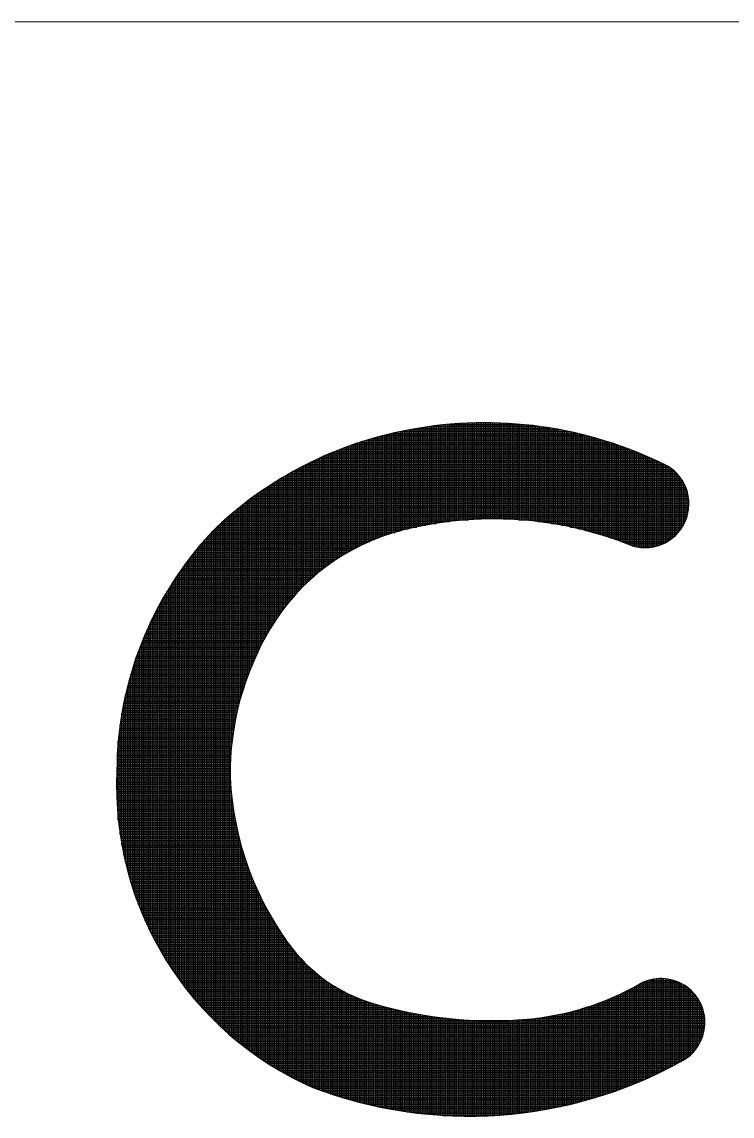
# Model space of a CAD drawing. Header units: inches. Extents: x 2106 to 2947, y -14 to 580.
# Drawn here: x 2801.66 to 2808.51, y 85.65 to 96.21 of the extents above; entities that cross this region are included whole.
import ezdxf

# ---------------------------------------------------------------- set-up
doc = ezdxf.new("R2010")
doc.units = ezdxf.units.IN
doc.header["$MEASUREMENT"] = 0
doc.layers.add('BG 0 -1', color=7, linetype='Continuous')
doc.layers.add('BG ÇÑ±¹Áö¿ª³\xad¹æ±â¼úÁÖ½ÄÈ¸»ç CI', color=7, linetype='Continuous')

msp = doc.modelspace()

# ---------------------------------------------------------------- linework, layer by layer
at = {"layer": 'BG 0 -1', "color": 7, "linetype": 'Continuous', "lineweight": 9}
msp.add_line((2772.901, 96.213), (2922.169, 96.213), dxfattribs=at)
at = {"layer": 'BG ÇÑ±¹Áö¿ª³\xad¹æ±â¼úÁÖ½ÄÈ¸»ç CI', "color": 242, "linetype": 'Continuous', "lineweight": 25, "true_color": 0xd51c29}
for p, q in [((2805.502, 92.293), (2806.748, 92.293)), ((2805.506, 91.346), (2805.506, 92.294)), ((2805.523, 91.35), (2805.523, 92.297)), ((2805.541, 91.353), (2805.541, 92.299)), ((2805.558, 91.356), (2805.558, 92.302)), ((2805.575, 91.359), (2805.575, 92.305)), ((2805.593, 91.362), (2805.593, 92.307)), ((2805.61, 91.365), (2805.61, 92.309)), ((2805.621, 92.311), (2806.628, 92.311)), ((2805.628, 91.368), (2805.628, 92.312)), ((2805.645, 91.371), (2805.645, 92.314)), ((2805.662, 91.374), (2805.662, 92.316)), ((2805.68, 91.376), (2805.68, 92.318)), ((2805.697, 91.379), (2805.697, 92.32)), ((2805.714, 91.382), (2805.714, 92.322)), ((2805.732, 91.384), (2805.732, 92.323)), ((2805.749, 91.386), (2805.749, 92.325)), ((2805.767, 91.388), (2805.767, 92.327)), ((2805.781, 92.328), (2806.468, 92.328)), ((2805.784, 91.391), (2805.784, 92.328)), ((2805.801, 91.393), (2805.801, 92.33)), ((2805.819, 91.395), (2805.819, 92.331)), ((2805.836, 91.396), (2805.836, 92.333)), ((2805.853, 91.398), (2805.853, 92.334)), ((2805.871, 91.4), (2805.871, 92.335)), ((2805.888, 91.401), (2805.888, 92.336)), ((2805.905, 91.403), (2805.905, 92.337)), ((2805.923, 91.404), (2805.923, 92.338)), ((2805.94, 91.406), (2805.94, 92.339)), ((2805.958, 91.407), (2805.958, 92.34)), ((2805.975, 91.408), (2805.975, 92.34)), ((2805.992, 91.409), (2805.992, 92.341)), ((2806.01, 91.41), (2806.01, 92.341)), ((2806.027, 91.411), (2806.027, 92.342)), ((2806.044, 91.412), (2806.044, 92.342)), ((2806.062, 91.413), (2806.062, 92.343)), ((2806.079, 91.414), (2806.079, 92.343)), ((2806.096, 91.414), (2806.096, 92.343)), ((2806.114, 91.415), (2806.114, 92.343)), ((2806.131, 91.415), (2806.131, 92.343)), ((2806.149, 91.415), (2806.149, 92.343)), ((2806.166, 91.416), (2806.166, 92.343)), ((2806.183, 91.416), (2806.183, 92.343)), ((2806.201, 91.416), (2806.201, 92.342)), ((2806.218, 91.416), (2806.218, 92.342)), ((2806.235, 91.416), (2806.235, 92.342)), ((2806.253, 91.416), (2806.253, 92.341)), ((2806.27, 91.416), (2806.27, 92.34)), ((2806.287, 91.415), (2806.287, 92.34)), ((2806.305, 91.415), (2806.305, 92.339)), ((2806.322, 91.414), (2806.322, 92.338)), ((2806.34, 91.414), (2806.34, 92.337)), ((2806.357, 91.413), (2806.357, 92.336)), ((2806.374, 91.412), (2806.374, 92.335)), ((2806.392, 91.411), (2806.392, 92.334)), ((2806.409, 91.41), (2806.409, 92.333)), ((2806.426, 91.409), (2806.426, 92.332)), ((2806.444, 91.408), (2806.444, 92.33)), ((2806.461, 91.407), (2806.461, 92.329)), ((2806.478, 91.406), (2806.478, 92.327)), ((2806.496, 91.405), (2806.496, 92.326)), ((2806.513, 91.403), (2806.513, 92.324)), ((2806.531, 91.402), (2806.531, 92.322)), ((2806.548, 91.4), (2806.548, 92.32)), ((2806.565, 91.398), (2806.565, 92.318)), ((2806.583, 91.397), (2806.583, 92.316)), ((2806.6, 91.395), (2806.6, 92.314)), ((2806.617, 91.393), (2806.617, 92.312)), ((2806.635, 91.391), (2806.635, 92.31)), ((2806.652, 91.389), (2806.652, 92.308)), ((2806.669, 91.386), (2806.669, 92.305)), ((2806.687, 91.384), (2806.687, 92.303)), ((2806.704, 91.382), (2806.704, 92.3)), ((2806.722, 91.379), (2806.722, 92.297)), ((2806.739, 91.377), (2806.739, 92.295)), ((2805.035, 92.189), (2807.213, 92.189)), ((2805.037, 91.209), (2805.037, 92.19)), ((2805.055, 91.216), (2805.055, 92.195)), ((2805.072, 91.223), (2805.072, 92.2)), ((2805.089, 91.23), (2805.089, 92.204)), ((2805.097, 92.207), (2807.151, 92.207)), ((2805.107, 91.237), (2805.107, 92.209)), ((2805.124, 91.243), (2805.124, 92.214)), ((2805.141, 91.249), (2805.141, 92.218)), ((2805.159, 91.255), (2805.159, 92.223)), ((2805.163, 92.224), (2807.084, 92.224)), ((2805.176, 91.261), (2805.176, 92.227)), ((2805.193, 91.267), (2805.193, 92.231)), ((2805.211, 91.273), (2805.211, 92.236)), ((2805.228, 91.278), (2805.228, 92.24)), ((2805.235, 92.241), (2807.013, 92.241)), ((2805.246, 91.283), (2805.246, 92.244)), ((2805.263, 91.288), (2805.263, 92.248)), ((2805.28, 91.293), (2805.28, 92.251)), ((2805.298, 91.298), (2805.298, 92.255)), ((2805.315, 92.259), (2806.934, 92.259)), ((2805.315, 91.302), (2805.315, 92.259)), ((2805.332, 91.307), (2805.332, 92.262)), ((2805.35, 91.311), (2805.35, 92.266)), ((2805.367, 91.315), (2805.367, 92.269)), ((2805.384, 91.32), (2805.384, 92.273)), ((2805.402, 92.276), (2806.847, 92.276)), ((2805.402, 91.324), (2805.402, 92.276)), ((2805.419, 91.328), (2805.419, 92.279)), ((2805.437, 91.331), (2805.437, 92.282)), ((2805.454, 91.335), (2805.454, 92.285)), ((2805.471, 91.339), (2805.471, 92.288)), ((2805.489, 91.343), (2805.489, 92.291)), ((2806.756, 91.374), (2806.756, 92.292)), ((2806.774, 91.371), (2806.774, 92.289)), ((2806.791, 91.369), (2806.791, 92.286)), ((2806.808, 91.366), (2806.808, 92.283)), ((2806.826, 91.363), (2806.826, 92.28)), ((2806.843, 91.36), (2806.843, 92.277)), ((2806.86, 91.357), (2806.86, 92.274)), ((2806.878, 91.353), (2806.878, 92.27)), ((2806.895, 91.35), (2806.895, 92.267)), ((2806.913, 91.347), (2806.913, 92.263)), ((2806.93, 91.343), (2806.93, 92.26)), ((2806.947, 91.339), (2806.947, 92.256)), ((2806.965, 91.336), (2806.965, 92.252)), ((2806.982, 91.332), (2806.982, 92.248)), ((2806.999, 91.328), (2806.999, 92.244)), ((2807.017, 91.324), (2807.017, 92.24)), ((2807.034, 91.32), (2807.034, 92.236)), ((2807.051, 91.316), (2807.051, 92.232)), ((2807.069, 91.312), (2807.069, 92.228)), ((2807.086, 91.307), (2807.086, 92.223)), ((2807.104, 91.303), (2807.104, 92.219)), ((2807.121, 91.298), (2807.121, 92.215)), ((2807.138, 91.294), (2807.138, 92.21)), ((2807.156, 91.289), (2807.156, 92.205)), ((2807.173, 91.284), (2807.173, 92.2)), ((2807.19, 91.279), (2807.19, 92.196)), ((2807.208, 91.274), (2807.208, 92.191)), ((2804.725, 91.047), (2804.725, 92.084)), ((2804.728, 92.085), (2807.524, 92.085)), ((2804.742, 91.058), (2804.742, 92.091)), ((2804.759, 91.068), (2804.759, 92.097)), ((2804.773, 92.102), (2807.478, 92.102)), ((2804.777, 91.079), (2804.777, 92.104)), ((2804.794, 91.089), (2804.794, 92.11)), ((2804.811, 91.099), (2804.811, 92.116)), ((2804.821, 92.12), (2807.43, 92.12)), ((2804.829, 91.108), (2804.829, 92.123)), ((2804.846, 91.118), (2804.846, 92.129)), ((2804.864, 91.127), (2804.864, 92.135)), ((2804.87, 92.137), (2807.379, 92.137)), ((2804.881, 91.136), (2804.881, 92.141)), ((2804.898, 91.145), (2804.898, 92.147)), ((2804.916, 91.154), (2804.916, 92.152)), ((2804.922, 92.154), (2807.327, 92.154)), ((2804.933, 91.162), (2804.933, 92.158)), ((2804.95, 91.171), (2804.95, 92.163)), ((2804.968, 91.179), (2804.968, 92.169)), ((2804.977, 92.172), (2807.271, 92.172)), ((2804.985, 91.187), (2804.985, 92.174)), ((2805.002, 91.194), (2805.002, 92.18)), ((2805.02, 91.202), (2805.02, 92.185)), ((2807.225, 91.269), (2807.225, 92.186)), ((2807.242, 91.264), (2807.242, 92.181)), ((2807.26, 91.259), (2807.26, 92.175)), ((2807.277, 91.254), (2807.277, 92.17)), ((2807.295, 91.248), (2807.295, 92.165)), ((2807.312, 91.243), (2807.312, 92.159)), ((2807.329, 91.237), (2807.329, 92.154)), ((2807.347, 91.231), (2807.347, 92.148)), ((2807.364, 91.225), (2807.364, 92.142)), ((2807.381, 91.219), (2807.381, 92.136)), ((2807.399, 91.213), (2807.399, 92.13)), ((2807.416, 91.207), (2807.416, 92.124)), ((2807.433, 91.201), (2807.433, 92.118)), ((2807.451, 91.195), (2807.451, 92.112)), ((2807.468, 91.188), (2807.468, 92.106)), ((2807.486, 91.182), (2807.486, 92.1)), ((2807.503, 91.175), (2807.503, 92.093)), ((2807.52, 91.168), (2807.52, 92.086)), ((2804.482, 90.866), (2804.482, 91.979)), ((2804.486, 91.981), (2807.771, 91.981)), ((2804.499, 90.881), (2804.499, 91.987)), ((2804.516, 90.896), (2804.516, 91.995)), ((2804.523, 91.998), (2807.733, 91.998)), ((2804.534, 90.91), (2804.534, 92.003)), ((2804.551, 90.924), (2804.551, 92.011)), ((2804.561, 92.016), (2807.694, 92.016)), ((2804.568, 90.937), (2804.568, 92.019)), ((2804.586, 90.95), (2804.586, 92.026)), ((2804.601, 92.033), (2807.654, 92.033)), ((2804.603, 90.963), (2804.603, 92.034)), ((2804.62, 90.976), (2804.62, 92.041)), ((2804.638, 90.989), (2804.638, 92.049)), ((2804.642, 92.05), (2807.612, 92.05)), ((2804.655, 91.001), (2804.655, 92.056)), ((2804.673, 91.013), (2804.673, 92.063)), ((2804.684, 92.068), (2807.569, 92.068)), ((2804.69, 91.024), (2804.69, 92.07)), ((2804.707, 91.036), (2804.707, 92.077)), ((2807.538, 91.161), (2807.538, 92.08)), ((2807.555, 91.155), (2807.555, 92.073)), ((2807.572, 91.151), (2807.572, 92.066)), ((2807.59, 91.147), (2807.59, 92.059)), ((2807.607, 91.144), (2807.607, 92.052)), ((2807.625, 91.141), (2807.625, 92.045)), ((2807.642, 91.14), (2807.642, 92.038)), ((2807.659, 91.139), (2807.659, 92.031)), ((2807.677, 91.139), (2807.677, 92.023)), ((2807.694, 91.14), (2807.694, 92.016)), ((2807.711, 91.141), (2807.711, 92.008)), ((2807.729, 91.143), (2807.729, 92)), ((2807.746, 91.146), (2807.746, 91.992)), ((2807.763, 91.149), (2807.763, 91.984)), ((2807.781, 91.154), (2807.781, 91.976)), ((2804.273, 90.66), (2804.273, 91.872)), ((2804.282, 91.877), (2807.955, 91.877)), ((2804.291, 90.679), (2804.291, 91.881)), ((2804.308, 90.698), (2804.308, 91.891)), ((2804.314, 91.894), (2807.934, 91.894)), ((2804.325, 90.717), (2804.325, 91.9)), ((2804.343, 90.735), (2804.343, 91.909)), ((2804.347, 91.911), (2807.911, 91.911)), ((2804.36, 90.753), (2804.36, 91.918)), ((2804.377, 90.77), (2804.377, 91.927)), ((2804.38, 91.929), (2807.883, 91.929)), ((2804.395, 90.787), (2804.395, 91.936)), ((2804.412, 90.804), (2804.412, 91.945)), ((2804.414, 91.946), (2807.85, 91.946)), ((2804.429, 90.82), (2804.429, 91.954)), ((2804.447, 90.836), (2804.447, 91.962)), ((2804.45, 91.963), (2807.808, 91.963)), ((2804.464, 90.851), (2804.464, 91.97)), ((2807.798, 91.159), (2807.798, 91.968)), ((2807.816, 91.164), (2807.816, 91.96)), ((2807.833, 91.171), (2807.833, 91.954)), ((2807.85, 91.179), (2807.85, 91.946)), ((2807.868, 91.188), (2807.868, 91.937)), ((2807.885, 91.197), (2807.885, 91.928)), ((2807.902, 91.208), (2807.902, 91.917)), ((2807.92, 91.22), (2807.92, 91.905)), ((2807.937, 91.233), (2807.937, 91.892)), ((2807.954, 91.248), (2807.954, 91.877)), ((2804.1, 90.43), (2804.1, 91.769)), ((2804.106, 91.772), (2808.038, 91.772)), ((2804.117, 90.457), (2804.117, 91.78)), ((2804.134, 91.79), (2808.028, 91.79)), ((2804.134, 90.482), (2804.134, 91.79)), ((2804.152, 90.506), (2804.152, 91.801)), ((2804.162, 91.807), (2808.016, 91.807)), ((2804.169, 90.53), (2804.169, 91.811)), ((2804.186, 90.553), (2804.186, 91.822)), ((2804.191, 91.825), (2808.003, 91.825)), ((2804.204, 90.576), (2804.204, 91.832)), ((2804.221, 91.842), (2807.989, 91.842)), ((2804.221, 90.597), (2804.221, 91.842)), ((2804.238, 90.619), (2804.238, 91.852)), ((2804.251, 91.859), (2807.973, 91.859)), ((2804.256, 90.639), (2804.256, 91.862)), ((2807.972, 91.265), (2807.972, 91.86)), ((2807.989, 91.283), (2807.989, 91.842)), ((2808.007, 91.304), (2808.007, 91.82)), ((2808.024, 91.329), (2808.024, 91.796)), ((2808.041, 91.357), (2808.041, 91.767)), ((2803.943, 90.153), (2803.943, 91.665)), ((2803.949, 91.668), (2808.081, 91.668)), ((2803.961, 90.188), (2803.961, 91.677)), ((2803.974, 91.686), (2808.076, 91.686)), ((2803.978, 90.221), (2803.978, 91.689)), ((2803.995, 90.254), (2803.995, 91.701)), ((2803.999, 91.703), (2808.07, 91.703)), ((2804.013, 90.286), (2804.013, 91.712)), ((2804.025, 91.72), (2808.064, 91.72)), ((2804.03, 90.317), (2804.03, 91.724)), ((2804.047, 90.346), (2804.047, 91.735)), ((2804.051, 91.738), (2808.056, 91.738)), ((2804.065, 90.375), (2804.065, 91.747)), ((2804.078, 91.755), (2808.048, 91.755)), ((2804.082, 90.403), (2804.082, 91.758)), ((2808.059, 91.393), (2808.059, 91.732)), ((2808.076, 91.44), (2808.076, 91.685)), ((2803.804, 89.811), (2803.804, 91.562)), ((2803.807, 91.564), (2808.094, 91.564)), ((2803.822, 89.862), (2803.822, 91.575)), ((2803.83, 91.581), (2808.094, 91.581)), ((2803.839, 89.909), (2803.839, 91.588)), ((2803.853, 91.599), (2808.093, 91.599)), ((2803.856, 89.955), (2803.856, 91.602)), ((2803.874, 89.998), (2803.874, 91.614)), ((2803.876, 91.616), (2808.091, 91.616)), ((2803.891, 90.039), (2803.891, 91.627)), ((2803.9, 91.634), (2808.088, 91.634)), ((2803.909, 90.078), (2803.909, 91.64)), ((2803.924, 91.651), (2808.085, 91.651)), ((2803.926, 90.116), (2803.926, 91.652)), ((2808.093, 91.535), (2808.093, 91.589)), ((2803.665, 86.438), (2803.665, 91.448)), ((2803.679, 91.46), (2808.082, 91.46)), ((2803.683, 89.25), (2803.683, 91.463)), ((2803.699, 91.477), (2808.086, 91.477)), ((2803.7, 89.38), (2803.7, 91.478)), ((2803.717, 89.478), (2803.717, 91.492)), ((2803.72, 91.495), (2808.089, 91.495)), ((2803.735, 89.561), (2803.735, 91.507)), ((2803.742, 91.512), (2808.091, 91.512)), ((2803.752, 89.632), (2803.752, 91.521)), ((2803.763, 91.529), (2808.093, 91.529)), ((2803.77, 89.697), (2803.77, 91.535)), ((2803.785, 91.547), (2808.094, 91.547)), ((2803.787, 89.756), (2803.787, 91.548)), ((2803.561, 91.356), (2805.556, 91.356)), ((2803.561, 86.532), (2803.561, 91.356)), ((2803.579, 86.516), (2803.579, 91.372)), ((2803.58, 91.373), (2805.657, 91.373)), ((2803.596, 86.5), (2803.596, 91.387)), ((2803.599, 91.39), (2805.783, 91.39)), ((2803.613, 86.484), (2803.613, 91.403)), ((2803.619, 91.408), (2805.968, 91.408)), ((2803.631, 86.468), (2803.631, 91.418)), ((2803.638, 91.425), (2808.071, 91.425)), ((2803.648, 86.453), (2803.648, 91.433)), ((2803.658, 91.443), (2808.077, 91.443)), ((2806.453, 91.408), (2808.065, 91.408)), ((2806.638, 91.39), (2808.058, 91.39)), ((2806.764, 91.373), (2808.05, 91.373)), ((2806.865, 91.356), (2808.04, 91.356)), ((2803.456, 91.252), (2805.148, 91.252)), ((2803.457, 86.636), (2803.457, 91.252)), ((2803.472, 91.269), (2805.199, 91.269)), ((2803.474, 86.618), (2803.474, 91.271)), ((2803.488, 91.286), (2805.256, 91.286)), ((2803.492, 86.6), (2803.492, 91.29)), ((2803.506, 91.304), (2805.32, 91.304)), ((2803.509, 86.583), (2803.509, 91.306)), ((2803.524, 91.321), (2805.39, 91.321)), ((2803.526, 86.566), (2803.526, 91.323)), ((2803.543, 91.338), (2805.468, 91.338)), ((2803.544, 86.549), (2803.544, 91.339)), ((2806.953, 91.338), (2808.03, 91.338)), ((2807.03, 91.321), (2808.019, 91.321)), ((2807.101, 91.304), (2808.006, 91.304)), ((2807.166, 91.286), (2807.992, 91.286)), ((2807.227, 91.269), (2807.976, 91.269)), ((2807.284, 91.252), (2807.958, 91.252)), ((2803.353, 86.75), (2803.353, 91.132)), ((2803.366, 91.147), (2804.902, 91.147)), ((2803.37, 86.73), (2803.37, 91.153)), ((2803.38, 91.165), (2804.938, 91.165)), ((2803.388, 86.711), (2803.388, 91.173)), ((2803.395, 91.182), (2804.975, 91.182)), ((2803.405, 86.692), (2803.405, 91.193)), ((2803.41, 91.199), (2805.014, 91.199)), ((2803.422, 86.673), (2803.422, 91.213)), ((2803.425, 91.217), (2805.056, 91.217)), ((2803.44, 86.654), (2803.44, 91.233)), ((2803.441, 91.234), (2805.1, 91.234)), ((2807.338, 91.234), (2807.938, 91.234)), ((2807.389, 91.217), (2807.915, 91.217)), ((2807.438, 91.199), (2807.889, 91.199)), ((2807.484, 91.182), (2807.857, 91.182)), ((2807.529, 91.165), (2807.816, 91.165)), ((2807.587, 91.147), (2807.755, 91.147)), ((2803.269, 91.026), (2804.692, 91.026)), ((2803.282, 91.043), (2804.719, 91.043)), ((2803.283, 86.833), (2803.283, 91.045)), ((2803.296, 91.061), (2804.747, 91.061)), ((2803.301, 86.811), (2803.301, 91.067)), ((2803.309, 91.078), (2804.776, 91.078)), ((2803.318, 86.791), (2803.318, 91.089)), ((2803.323, 91.095), (2804.805, 91.095)), ((2803.335, 86.77), (2803.335, 91.111)), ((2803.337, 91.113), (2804.836, 91.113)), ((2803.351, 91.13), (2804.869, 91.13)), ((2803.193, 90.922), (2804.548, 90.922)), ((2803.197, 86.945), (2803.197, 90.927)), ((2803.205, 90.939), (2804.571, 90.939)), ((2803.214, 86.921), (2803.214, 90.952)), ((2803.217, 90.956), (2804.593, 90.956)), ((2803.23, 90.974), (2804.617, 90.974)), ((2803.231, 86.899), (2803.231, 90.975)), ((2803.243, 90.991), (2804.641, 90.991)), ((2803.249, 86.876), (2803.249, 90.999)), ((2803.256, 91.008), (2804.666, 91.008)), ((2803.266, 86.854), (2803.266, 91.022)), ((2803.122, 90.817), (2804.427, 90.817)), ((2803.127, 87.042), (2803.127, 90.825)), ((2803.134, 90.835), (2804.446, 90.835)), ((2803.144, 87.017), (2803.144, 90.851)), ((2803.145, 90.852), (2804.465, 90.852)), ((2803.157, 90.869), (2804.485, 90.869)), ((2803.162, 86.992), (2803.162, 90.877)), ((2803.169, 90.887), (2804.506, 90.887)), ((2803.179, 86.968), (2803.179, 90.902)), ((2803.181, 90.904), (2804.527, 90.904)), ((2803.057, 90.713), (2804.322, 90.713)), ((2803.058, 87.148), (2803.058, 90.714)), ((2803.068, 90.731), (2804.338, 90.731)), ((2803.075, 87.121), (2803.075, 90.742)), ((2803.078, 90.748), (2804.355, 90.748)), ((2803.089, 90.765), (2804.372, 90.765)), ((2803.092, 87.094), (2803.092, 90.77)), ((2803.1, 90.783), (2804.39, 90.783)), ((2803.11, 87.068), (2803.11, 90.798)), ((2803.111, 90.8), (2804.408, 90.8)), ((2802.997, 90.609), (2804.23, 90.609)), ((2803.006, 87.234), (2803.006, 90.624)), ((2803.007, 90.626), (2804.245, 90.626)), ((2803.017, 90.644), (2804.26, 90.644)), ((2803.023, 87.205), (2803.023, 90.654)), ((2803.027, 90.661), (2804.275, 90.661)), ((2803.037, 90.678), (2804.29, 90.678)), ((2803.04, 87.176), (2803.04, 90.684)), ((2803.047, 90.696), (2804.306, 90.696)), ((2802.942, 90.505), (2804.151, 90.505)), ((2802.951, 90.522), (2804.163, 90.522)), ((2802.953, 87.327), (2802.953, 90.527)), ((2802.96, 90.54), (2804.176, 90.54)), ((2802.969, 90.557), (2804.189, 90.557)), ((2802.971, 87.295), (2802.971, 90.56)), ((2802.979, 90.574), (2804.203, 90.574)), ((2802.988, 90.592), (2804.216, 90.592)), ((2802.988, 87.264), (2802.988, 90.592)), ((2802.892, 90.401), (2804.08, 90.401)), ((2802.9, 90.418), (2804.091, 90.418)), ((2802.901, 87.428), (2802.901, 90.421)), ((2802.908, 90.435), (2804.103, 90.435)), ((2802.917, 90.453), (2804.114, 90.453)), ((2802.919, 87.393), (2802.919, 90.457)), ((2802.925, 90.47), (2804.126, 90.47)), ((2802.934, 90.487), (2804.138, 90.487)), ((2802.936, 87.36), (2802.936, 90.492)), ((2802.845, 90.296), (2804.019, 90.296)), ((2802.849, 87.538), (2802.849, 90.305)), ((2802.853, 90.314), (2804.028, 90.314)), ((2802.86, 90.331), (2804.039, 90.331)), ((2802.867, 87.5), (2802.867, 90.345)), ((2802.868, 90.349), (2804.049, 90.349)), ((2802.876, 90.366), (2804.059, 90.366)), ((2802.884, 87.463), (2802.884, 90.384)), ((2802.884, 90.383), (2804.07, 90.383)), ((2802.803, 90.192), (2803.963, 90.192)), ((2802.81, 90.21), (2803.972, 90.21)), ((2802.815, 87.619), (2802.815, 90.221)), ((2802.817, 90.227), (2803.981, 90.227)), ((2802.824, 90.244), (2803.99, 90.244)), ((2802.831, 90.262), (2803.999, 90.262)), ((2802.832, 87.578), (2802.832, 90.264)), ((2802.838, 90.279), (2804.009, 90.279)), ((2802.762, 87.753), (2802.762, 90.081)), ((2802.765, 90.088), (2803.913, 90.088)), ((2802.771, 90.105), (2803.921, 90.105)), ((2802.777, 90.123), (2803.929, 90.123)), ((2802.78, 87.706), (2802.78, 90.13)), ((2802.784, 90.14), (2803.937, 90.14)), ((2802.79, 90.158), (2803.946, 90.158)), ((2802.797, 87.662), (2802.797, 90.176)), ((2802.797, 90.175), (2803.954, 90.175)), ((2802.728, 87.854), (2802.728, 89.975)), ((2802.73, 89.984), (2803.868, 89.984)), ((2802.736, 90.001), (2803.875, 90.001)), ((2802.742, 90.019), (2803.882, 90.019)), ((2802.745, 87.802), (2802.745, 90.029)), ((2802.747, 90.036), (2803.89, 90.036)), ((2802.753, 90.053), (2803.897, 90.053)), ((2802.759, 90.071), (2803.905, 90.071)), ((2802.7, 89.88), (2803.828, 89.88)), ((2802.705, 89.897), (2803.834, 89.897)), ((2802.71, 87.909), (2802.71, 89.917)), ((2802.71, 89.914), (2803.841, 89.914)), ((2802.715, 89.932), (2803.847, 89.932)), ((2802.72, 89.949), (2803.854, 89.949)), ((2802.725, 89.967), (2803.861, 89.967)), ((2802.668, 89.758), (2803.788, 89.758)), ((2802.672, 89.776), (2803.793, 89.776)), ((2802.676, 88.032), (2802.676, 89.789)), ((2802.677, 89.793), (2803.799, 89.793)), ((2802.681, 89.81), (2803.804, 89.81)), ((2802.686, 89.828), (2803.81, 89.828)), ((2802.69, 89.845), (2803.816, 89.845)), ((2802.693, 87.968), (2802.693, 89.855)), ((2802.695, 89.862), (2803.822, 89.862)), ((2802.645, 89.654), (2803.758, 89.654)), ((2802.649, 89.671), (2803.763, 89.671)), ((2802.652, 89.689), (2803.767, 89.689)), ((2802.656, 89.706), (2803.772, 89.706)), ((2802.658, 88.101), (2802.658, 89.715)), ((2802.66, 89.723), (2803.777, 89.723)), ((2802.664, 89.741), (2803.782, 89.741)), ((2802.625, 89.55), (2803.732, 89.55)), ((2802.628, 89.567), (2803.736, 89.567)), ((2802.631, 89.585), (2803.74, 89.585)), ((2802.635, 89.602), (2803.745, 89.602)), ((2802.638, 89.619), (2803.749, 89.619)), ((2802.641, 89.637), (2803.753, 89.637)), ((2802.641, 88.178), (2802.641, 89.634)), ((2802.609, 89.446), (2803.711, 89.446)), ((2802.611, 89.463), (2803.715, 89.463)), ((2802.614, 89.48), (2803.718, 89.48)), ((2802.617, 89.498), (2803.721, 89.498)), ((2802.619, 89.515), (2803.725, 89.515)), ((2802.622, 89.532), (2803.729, 89.532)), ((2802.624, 88.267), (2802.624, 89.54)), ((2802.596, 89.341), (2803.694, 89.341)), ((2802.598, 89.359), (2803.697, 89.359)), ((2802.6, 89.376), (2803.699, 89.376)), ((2802.602, 89.394), (2803.702, 89.394)), ((2802.604, 89.411), (2803.705, 89.411)), ((2802.606, 89.428), (2803.708, 89.428)), ((2802.606, 88.372), (2802.606, 89.427)), ((2802.586, 89.237), (2803.681, 89.237)), ((2802.587, 89.255), (2803.683, 89.255)), ((2802.589, 88.51), (2802.589, 89.273)), ((2802.589, 89.272), (2803.685, 89.272)), ((2802.59, 89.289), (2803.687, 89.289)), ((2802.592, 89.307), (2803.69, 89.307)), ((2802.594, 89.324), (2803.692, 89.324)), ((2802.579, 89.133), (2803.672, 89.133)), ((2802.58, 89.15), (2803.674, 89.15)), ((2802.581, 89.168), (2803.675, 89.168)), ((2802.582, 89.185), (2803.676, 89.185)), ((2802.583, 89.203), (2803.678, 89.203)), ((2802.584, 89.22), (2803.68, 89.22)), ((2802.576, 89.064), (2803.669, 89.064)), ((2802.576, 89.046), (2803.668, 89.046)), ((2802.576, 89.029), (2803.666, 89.029)), ((2802.577, 89.081), (2803.67, 89.081)), ((2802.578, 89.116), (2803.671, 89.116)), ((2802.578, 89.098), (2803.67, 89.098)), ((2803.666, 89.029), (2803.668, 89.029)), ((2802.573, 88.925), (2803.669, 88.925)), ((2802.574, 88.959), (2803.666, 88.959)), ((2802.574, 88.942), (2803.666, 88.942)), ((2802.575, 89.011), (2803.666, 89.011)), ((2802.575, 88.994), (2803.666, 88.994)), ((2802.575, 88.977), (2803.666, 88.977)), ((2803.666, 89.011), (2803.667, 89.011)), ((2803.667, 88.942), (2803.668, 88.942)), ((2802.572, 88.89), (2803.671, 88.89)), ((2802.572, 88.873), (2803.672, 88.873)), ((2802.572, 88.855), (2803.673, 88.855)), ((2802.572, 88.838), (2803.674, 88.838)), ((2802.572, 88.82), (2803.675, 88.82)), ((2802.573, 88.907), (2803.67, 88.907)), ((2802.572, 88.803), (2803.677, 88.803)), ((2802.572, 88.786), (2803.678, 88.786)), ((2802.573, 88.768), (2803.68, 88.768)), ((2802.573, 88.751), (2803.682, 88.751)), ((2802.574, 88.734), (2803.684, 88.734)), ((2802.574, 88.716), (2803.686, 88.716)), ((2803.683, 86.423), (2803.683, 88.742)), ((2802.575, 88.699), (2803.688, 88.699)), ((2802.576, 88.682), (2803.69, 88.682)), ((2802.577, 88.664), (2803.692, 88.664)), ((2802.578, 88.647), (2803.695, 88.647)), ((2802.579, 88.629), (2803.697, 88.629)), ((2802.58, 88.612), (2803.7, 88.612)), ((2803.7, 86.408), (2803.7, 88.609)), ((2802.581, 88.595), (2803.702, 88.595)), ((2802.583, 88.577), (2803.705, 88.577)), ((2802.584, 88.56), (2803.708, 88.56)), ((2802.586, 88.543), (2803.711, 88.543)), ((2802.587, 88.525), (2803.714, 88.525)), ((2802.589, 88.508), (2803.717, 88.508)), ((2802.591, 88.491), (2803.721, 88.491)), ((2803.717, 86.393), (2803.717, 88.508)), ((2802.593, 88.473), (2803.724, 88.473)), ((2802.595, 88.456), (2803.728, 88.456)), ((2802.597, 88.438), (2803.731, 88.438)), ((2802.599, 88.421), (2803.735, 88.421)), ((2802.602, 88.404), (2803.739, 88.404)), ((2802.604, 88.386), (2803.743, 88.386)), ((2803.735, 86.379), (2803.735, 88.423)), ((2802.607, 88.369), (2803.747, 88.369)), ((2802.609, 88.352), (2803.751, 88.352)), ((2802.612, 88.334), (2803.756, 88.334)), ((2802.615, 88.317), (2803.76, 88.317)), ((2802.618, 88.3), (2803.765, 88.3)), ((2802.621, 88.282), (2803.769, 88.282)), ((2803.752, 86.365), (2803.752, 88.348)), ((2803.77, 86.351), (2803.77, 88.281)), ((2802.624, 88.265), (2803.774, 88.265)), ((2802.627, 88.247), (2803.779, 88.247)), ((2802.63, 88.23), (2803.784, 88.23)), ((2802.634, 88.213), (2803.789, 88.213)), ((2802.637, 88.195), (2803.794, 88.195)), ((2802.641, 88.178), (2803.8, 88.178)), ((2803.787, 86.337), (2803.787, 88.22)), ((2802.645, 88.161), (2803.805, 88.161)), ((2802.649, 88.143), (2803.811, 88.143)), ((2802.652, 88.126), (2803.816, 88.126)), ((2802.657, 88.109), (2803.822, 88.109)), ((2802.661, 88.091), (2803.828, 88.091)), ((2802.665, 88.074), (2803.834, 88.074)), ((2803.804, 86.324), (2803.804, 88.163)), ((2803.822, 86.31), (2803.822, 88.11)), ((2802.669, 88.056), (2803.84, 88.056)), ((2802.674, 88.039), (2803.847, 88.039)), ((2802.678, 88.022), (2803.853, 88.022)), ((2802.683, 88.004), (2803.86, 88.004)), ((2802.688, 87.987), (2803.866, 87.987)), ((2802.693, 87.97), (2803.873, 87.97)), ((2803.839, 86.297), (2803.839, 88.06)), ((2803.856, 86.284), (2803.856, 88.013)), ((2803.874, 86.271), (2803.874, 87.968)), ((2802.698, 87.952), (2803.88, 87.952)), ((2802.703, 87.935), (2803.887, 87.935)), ((2802.708, 87.918), (2803.894, 87.918)), ((2802.713, 87.9), (2803.901, 87.9)), ((2802.719, 87.883), (2803.909, 87.883)), ((2802.724, 87.865), (2803.916, 87.865)), ((2803.891, 86.259), (2803.891, 87.925)), ((2803.909, 86.246), (2803.909, 87.884)), ((2802.73, 87.848), (2803.924, 87.848)), ((2802.735, 87.831), (2803.932, 87.831)), ((2802.741, 87.813), (2803.94, 87.813)), ((2802.747, 87.796), (2803.948, 87.796)), ((2802.753, 87.779), (2803.956, 87.779)), ((2802.759, 87.761), (2803.964, 87.761)), ((2803.926, 86.234), (2803.926, 87.844)), ((2803.943, 86.222), (2803.943, 87.806)), ((2803.961, 86.21), (2803.961, 87.769)), ((2802.766, 87.744), (2803.973, 87.744)), ((2802.772, 87.727), (2803.982, 87.727)), ((2802.779, 87.709), (2803.99, 87.709)), ((2802.785, 87.692), (2803.999, 87.692)), ((2802.792, 87.674), (2804.008, 87.674)), ((2802.799, 87.657), (2804.018, 87.657)), ((2803.978, 86.198), (2803.978, 87.734)), ((2803.995, 86.187), (2803.995, 87.7)), ((2804.013, 86.175), (2804.013, 87.666)), ((2802.806, 87.64), (2804.027, 87.64)), ((2802.813, 87.622), (2804.036, 87.622)), ((2802.82, 87.605), (2804.046, 87.605)), ((2802.828, 87.588), (2804.056, 87.588)), ((2802.835, 87.57), (2804.066, 87.57)), ((2802.843, 87.553), (2804.076, 87.553)), ((2804.03, 86.164), (2804.03, 87.634)), ((2804.047, 86.153), (2804.047, 87.603)), ((2804.065, 86.142), (2804.065, 87.572)), ((2804.082, 86.131), (2804.082, 87.543)), ((2802.851, 87.536), (2804.086, 87.536)), ((2802.858, 87.518), (2804.097, 87.518)), ((2802.866, 87.501), (2804.107, 87.501)), ((2802.874, 87.483), (2804.118, 87.483)), ((2802.883, 87.466), (2804.129, 87.466)), ((2802.891, 87.449), (2804.14, 87.449)), ((2804.1, 86.12), (2804.1, 87.514)), ((2804.117, 86.11), (2804.117, 87.486)), ((2804.134, 86.1), (2804.134, 87.458)), ((2802.9, 87.431), (2804.151, 87.431)), ((2802.908, 87.414), (2804.163, 87.414)), ((2802.917, 87.397), (2804.175, 87.397)), ((2802.926, 87.379), (2804.186, 87.379)), ((2802.935, 87.362), (2804.198, 87.362)), ((2802.944, 87.345), (2804.211, 87.345)), ((2804.152, 86.089), (2804.152, 87.431)), ((2804.169, 86.079), (2804.169, 87.405)), ((2804.186, 86.069), (2804.186, 87.379)), ((2804.204, 86.06), (2804.204, 87.354)), ((2804.221, 86.05), (2804.221, 87.33)), ((2802.953, 87.327), (2804.223, 87.327)), ((2802.963, 87.31), (2804.235, 87.31)), ((2802.972, 87.292), (2804.248, 87.292)), ((2802.982, 87.275), (2804.262, 87.275)), ((2802.992, 87.258), (2804.275, 87.258)), ((2803.002, 87.24), (2804.29, 87.24)), ((2804.238, 86.041), (2804.238, 87.306)), ((2804.256, 86.031), (2804.256, 87.283)), ((2804.273, 86.022), (2804.273, 87.261)), ((2804.291, 86.013), (2804.291, 87.239)), ((2803.012, 87.223), (2804.304, 87.223)), ((2803.022, 87.206), (2804.319, 87.206)), ((2803.033, 87.188), (2804.335, 87.188)), ((2803.044, 87.171), (2804.351, 87.171)), ((2803.054, 87.153), (2804.367, 87.153)), ((2803.065, 87.136), (2804.384, 87.136)), ((2803.076, 87.119), (2804.401, 87.119)), ((2804.308, 86.004), (2804.308, 87.219)), ((2804.325, 85.995), (2804.325, 87.199)), ((2804.343, 85.987), (2804.343, 87.179)), ((2804.36, 85.978), (2804.36, 87.161)), ((2804.377, 85.97), (2804.377, 87.143)), ((2804.395, 85.962), (2804.395, 87.125)), ((2803.087, 87.101), (2804.419, 87.101)), ((2803.099, 87.084), (2804.438, 87.084)), ((2803.11, 87.067), (2804.457, 87.067)), ((2803.122, 87.049), (2804.477, 87.049)), ((2803.134, 87.032), (2804.498, 87.032)), ((2803.146, 87.015), (2804.519, 87.015)), ((2804.412, 85.953), (2804.412, 87.108)), ((2804.429, 85.945), (2804.429, 87.092)), ((2804.447, 85.938), (2804.447, 87.076)), ((2804.464, 85.93), (2804.464, 87.061)), ((2804.482, 85.923), (2804.482, 87.046)), ((2804.499, 85.917), (2804.499, 87.031)), ((2804.516, 85.91), (2804.516, 87.017)), ((2803.158, 86.997), (2804.542, 86.997)), ((2803.171, 86.98), (2804.565, 86.98)), ((2803.183, 86.962), (2804.589, 86.962)), ((2803.196, 86.945), (2804.614, 86.945)), ((2803.209, 86.928), (2804.64, 86.928)), ((2803.222, 86.91), (2804.667, 86.91)), ((2804.534, 85.904), (2804.534, 87.003)), ((2804.551, 85.898), (2804.551, 86.99)), ((2804.568, 85.892), (2804.568, 86.977)), ((2804.586, 85.886), (2804.586, 86.965)), ((2804.603, 85.88), (2804.603, 86.952)), ((2804.62, 85.874), (2804.62, 86.941)), ((2804.638, 85.868), (2804.638, 86.929)), ((2804.655, 85.862), (2804.655, 86.918)), ((2804.673, 85.857), (2804.673, 86.907)), ((2807.59, 85.974), (2807.59, 86.911)), ((2807.59, 86.91), (2808.058, 86.91)), ((2807.607, 85.982), (2807.607, 86.92)), ((2807.62, 86.928), (2808.029, 86.928)), ((2807.625, 85.989), (2807.625, 86.93)), ((2807.642, 85.996), (2807.642, 86.939)), ((2807.655, 86.945), (2807.994, 86.945)), ((2807.659, 86.004), (2807.659, 86.947)), ((2807.677, 86.011), (2807.677, 86.954)), ((2807.694, 86.019), (2807.694, 86.96)), ((2807.703, 86.962), (2807.947, 86.962)), ((2807.711, 86.027), (2807.711, 86.965)), ((2807.729, 86.035), (2807.729, 86.969)), ((2807.746, 86.043), (2807.746, 86.973)), ((2807.763, 86.051), (2807.763, 86.976)), ((2807.781, 86.059), (2807.781, 86.978)), ((2807.798, 86.067), (2807.798, 86.98)), ((2807.802, 86.98), (2807.848, 86.98)), ((2807.816, 86.076), (2807.816, 86.98)), ((2807.833, 86.084), (2807.833, 86.98)), ((2807.85, 86.093), (2807.85, 86.98)), ((2807.868, 86.101), (2807.868, 86.978)), ((2807.885, 86.11), (2807.885, 86.976)), ((2807.902, 86.119), (2807.902, 86.973)), ((2807.92, 86.128), (2807.92, 86.97)), ((2807.937, 86.137), (2807.937, 86.965)), ((2807.954, 86.146), (2807.954, 86.96)), ((2807.972, 86.155), (2807.972, 86.954)), ((2807.989, 86.164), (2807.989, 86.947)), ((2808.007, 86.174), (2808.007, 86.94)), ((2808.024, 86.183), (2808.024, 86.931)), ((2808.041, 86.193), (2808.041, 86.921)), ((2808.059, 86.204), (2808.059, 86.91)), ((2803.236, 86.893), (2804.696, 86.893)), ((2803.249, 86.876), (2804.726, 86.876)), ((2803.263, 86.858), (2804.758, 86.858)), ((2803.277, 86.841), (2804.791, 86.841)), ((2803.291, 86.824), (2804.827, 86.824)), ((2803.305, 86.806), (2804.865, 86.806)), ((2804.69, 85.851), (2804.69, 86.897)), ((2804.707, 85.846), (2804.707, 86.886)), ((2804.725, 85.84), (2804.725, 86.876)), ((2804.742, 85.835), (2804.742, 86.867)), ((2804.759, 85.83), (2804.759, 86.857)), ((2804.777, 85.824), (2804.777, 86.848)), ((2804.794, 85.819), (2804.794, 86.84)), ((2804.811, 85.814), (2804.811, 86.831)), ((2804.829, 85.81), (2804.829, 86.823)), ((2804.846, 85.805), (2804.846, 86.815)), ((2804.864, 85.8), (2804.864, 86.807)), ((2807.381, 86.806), (2808.167, 86.806)), ((2807.381, 85.895), (2807.381, 86.806)), ((2807.399, 85.901), (2807.399, 86.814)), ((2807.416, 85.907), (2807.416, 86.822)), ((2807.419, 86.824), (2808.154, 86.824)), ((2807.433, 85.913), (2807.433, 86.83)), ((2807.451, 85.92), (2807.451, 86.839)), ((2807.456, 86.841), (2808.139, 86.841)), ((2807.468, 85.926), (2807.468, 86.847)), ((2807.486, 85.933), (2807.486, 86.856)), ((2807.491, 86.858), (2808.122, 86.858)), ((2807.503, 85.94), (2807.503, 86.864)), ((2807.52, 85.946), (2807.52, 86.873)), ((2807.525, 86.876), (2808.104, 86.876)), ((2807.538, 85.953), (2807.538, 86.882)), ((2807.555, 85.96), (2807.555, 86.892)), ((2807.558, 86.893), (2808.083, 86.893)), ((2807.572, 85.967), (2807.572, 86.901)), ((2808.076, 86.216), (2808.076, 86.898)), ((2808.093, 86.23), (2808.093, 86.884)), ((2808.111, 86.245), (2808.111, 86.869)), ((2808.128, 86.261), (2808.128, 86.853)), ((2808.145, 86.28), (2808.145, 86.834)), ((2808.163, 86.302), (2808.163, 86.812)), ((2803.32, 86.789), (2804.907, 86.789)), ((2803.334, 86.771), (2804.952, 86.771)), ((2803.349, 86.754), (2805.002, 86.754)), ((2803.364, 86.737), (2805.058, 86.737)), ((2803.38, 86.719), (2805.119, 86.719)), ((2803.395, 86.702), (2805.185, 86.702)), ((2804.881, 85.795), (2804.881, 86.8)), ((2804.898, 85.791), (2804.898, 86.792)), ((2804.916, 85.786), (2804.916, 86.785)), ((2804.933, 85.782), (2804.933, 86.779)), ((2804.95, 85.777), (2804.95, 86.772)), ((2804.968, 85.773), (2804.968, 86.766)), ((2804.985, 85.769), (2804.985, 86.76)), ((2805.002, 85.765), (2805.002, 86.754)), ((2805.02, 85.761), (2805.02, 86.748)), ((2805.037, 85.757), (2805.037, 86.743)), ((2805.055, 85.753), (2805.055, 86.738)), ((2805.072, 85.749), (2805.072, 86.733)), ((2805.089, 85.746), (2805.089, 86.728)), ((2805.107, 85.742), (2805.107, 86.723)), ((2805.124, 85.738), (2805.124, 86.718)), ((2805.141, 85.735), (2805.141, 86.713)), ((2805.159, 85.731), (2805.159, 86.709)), ((2805.176, 85.728), (2805.176, 86.704)), ((2805.193, 85.725), (2805.193, 86.7)), ((2807.086, 85.802), (2807.086, 86.696)), ((2807.104, 85.807), (2807.104, 86.701)), ((2807.106, 86.702), (2808.223, 86.702)), ((2807.121, 85.812), (2807.121, 86.707)), ((2807.138, 85.817), (2807.138, 86.712)), ((2807.156, 85.822), (2807.156, 86.718)), ((2807.159, 86.719), (2808.216, 86.719)), ((2807.173, 85.827), (2807.173, 86.724)), ((2807.19, 85.832), (2807.19, 86.73)), ((2807.208, 85.837), (2807.208, 86.736)), ((2807.209, 86.737), (2808.208, 86.737)), ((2807.225, 85.843), (2807.225, 86.743)), ((2807.242, 85.848), (2807.242, 86.749)), ((2807.255, 86.754), (2808.2, 86.754)), ((2807.26, 85.854), (2807.26, 86.756)), ((2807.277, 85.859), (2807.277, 86.763)), ((2807.295, 85.865), (2807.295, 86.77)), ((2807.299, 86.771), (2808.19, 86.771)), ((2807.312, 85.871), (2807.312, 86.777)), ((2807.329, 85.877), (2807.329, 86.784)), ((2807.341, 86.789), (2808.179, 86.789)), ((2807.347, 85.883), (2807.347, 86.791)), ((2807.364, 85.889), (2807.364, 86.799)), ((2808.18, 86.327), (2808.18, 86.787)), ((2808.198, 86.356), (2808.198, 86.758)), ((2808.215, 86.392), (2808.215, 86.722)), ((2803.411, 86.685), (2805.255, 86.685)), ((2803.427, 86.667), (2805.331, 86.667)), ((2803.444, 86.65), (2805.414, 86.65)), ((2803.46, 86.633), (2805.509, 86.633)), ((2803.477, 86.615), (2805.619, 86.615)), ((2803.494, 86.598), (2805.757, 86.598)), ((2805.211, 85.722), (2805.211, 86.695)), ((2805.228, 85.718), (2805.228, 86.691)), ((2805.246, 85.715), (2805.246, 86.687)), ((2805.263, 85.712), (2805.263, 86.683)), ((2805.28, 85.709), (2805.28, 86.679)), ((2805.298, 85.707), (2805.298, 86.675)), ((2805.315, 85.704), (2805.315, 86.671)), ((2805.332, 85.701), (2805.332, 86.667)), ((2805.35, 85.699), (2805.35, 86.663)), ((2805.367, 85.696), (2805.367, 86.659)), ((2805.384, 85.694), (2805.384, 86.656)), ((2805.402, 85.691), (2805.402, 86.652)), ((2805.419, 85.689), (2805.419, 86.649)), ((2805.437, 85.687), (2805.437, 86.646)), ((2805.454, 85.684), (2805.454, 86.642)), ((2805.471, 85.682), (2805.471, 86.639)), ((2805.489, 85.68), (2805.489, 86.636)), ((2805.506, 85.678), (2805.506, 86.633)), ((2805.523, 85.677), (2805.523, 86.63)), ((2805.541, 85.675), (2805.541, 86.627)), ((2805.558, 85.673), (2805.558, 86.624)), ((2805.575, 85.671), (2805.575, 86.622)), ((2805.593, 85.67), (2805.593, 86.619)), ((2805.61, 85.668), (2805.61, 86.616)), ((2805.628, 85.667), (2805.628, 86.614)), ((2805.645, 85.665), (2805.645, 86.612)), ((2805.662, 85.664), (2805.662, 86.609)), ((2805.68, 85.663), (2805.68, 86.607)), ((2805.697, 85.662), (2805.697, 86.605)), ((2805.714, 85.661), (2805.714, 86.603)), ((2805.732, 85.66), (2805.732, 86.601)), ((2805.749, 85.659), (2805.749, 86.599)), ((2805.767, 85.658), (2805.767, 86.597)), ((2805.784, 85.657), (2805.784, 86.595)), ((2805.801, 85.656), (2805.801, 86.593)), ((2805.819, 85.656), (2805.819, 86.592)), ((2805.836, 85.655), (2805.836, 86.59)), ((2806.548, 85.692), (2806.548, 86.59)), ((2806.565, 85.695), (2806.565, 86.591)), ((2806.583, 85.697), (2806.583, 86.593)), ((2806.6, 85.7), (2806.6, 86.595)), ((2806.617, 85.703), (2806.617, 86.597)), ((2806.624, 86.598), (2808.246, 86.598)), ((2806.635, 85.705), (2806.635, 86.599)), ((2806.652, 85.708), (2806.652, 86.601)), ((2806.669, 85.711), (2806.669, 86.604)), ((2806.687, 85.714), (2806.687, 86.606)), ((2806.704, 85.717), (2806.704, 86.609)), ((2806.722, 85.72), (2806.722, 86.611)), ((2806.739, 85.723), (2806.739, 86.614)), ((2806.746, 86.615), (2808.244, 86.615)), ((2806.756, 85.726), (2806.756, 86.617)), ((2806.774, 85.73), (2806.774, 86.62)), ((2806.791, 85.733), (2806.791, 86.623)), ((2806.808, 85.737), (2806.808, 86.626)), ((2806.826, 85.74), (2806.826, 86.63)), ((2806.839, 86.633), (2808.242, 86.633)), ((2806.843, 85.744), (2806.843, 86.633)), ((2806.86, 85.747), (2806.86, 86.637)), ((2806.878, 85.751), (2806.878, 86.641)), ((2806.895, 85.755), (2806.895, 86.645)), ((2806.913, 85.759), (2806.913, 86.649)), ((2806.918, 86.65), (2808.238, 86.65)), ((2806.93, 85.763), (2806.93, 86.653)), ((2806.947, 85.767), (2806.947, 86.657)), ((2806.965, 85.771), (2806.965, 86.661)), ((2806.982, 85.775), (2806.982, 86.666)), ((2806.987, 86.667), (2808.234, 86.667)), ((2806.999, 85.78), (2806.999, 86.671)), ((2807.017, 85.784), (2807.017, 86.675)), ((2807.034, 85.788), (2807.034, 86.68)), ((2807.049, 86.685), (2808.229, 86.685)), ((2807.051, 85.793), (2807.051, 86.685)), ((2807.069, 85.798), (2807.069, 86.69)), ((2808.232, 86.441), (2808.232, 86.673)), ((2803.512, 86.58), (2805.968, 86.58)), ((2803.529, 86.563), (2808.248, 86.563)), ((2803.547, 86.546), (2808.248, 86.546)), ((2803.565, 86.528), (2808.247, 86.528)), ((2803.584, 86.511), (2808.246, 86.511)), ((2803.603, 86.494), (2808.244, 86.494)), ((2805.853, 85.654), (2805.853, 86.589)), ((2805.871, 85.654), (2805.871, 86.587)), ((2805.888, 85.654), (2805.888, 86.586)), ((2805.905, 85.653), (2805.905, 86.584)), ((2805.923, 85.653), (2805.923, 86.583)), ((2805.94, 85.653), (2805.94, 86.582)), ((2805.958, 85.653), (2805.958, 86.581)), ((2805.975, 85.653), (2805.975, 86.58)), ((2805.992, 85.653), (2805.992, 86.579)), ((2806.01, 85.653), (2806.01, 86.578)), ((2806.027, 85.653), (2806.027, 86.578)), ((2806.044, 85.654), (2806.044, 86.577)), ((2806.062, 85.654), (2806.062, 86.576)), ((2806.079, 85.654), (2806.079, 86.576)), ((2806.096, 85.655), (2806.096, 86.575)), ((2806.114, 85.655), (2806.114, 86.575)), ((2806.131, 85.656), (2806.131, 86.575)), ((2806.149, 85.657), (2806.149, 86.574)), ((2806.166, 85.657), (2806.166, 86.574)), ((2806.183, 85.658), (2806.183, 86.574)), ((2806.201, 85.659), (2806.201, 86.574)), ((2806.218, 85.66), (2806.218, 86.574)), ((2806.235, 85.661), (2806.235, 86.574)), ((2806.253, 85.662), (2806.253, 86.575)), ((2806.27, 85.663), (2806.27, 86.575)), ((2806.287, 85.665), (2806.287, 86.575)), ((2806.305, 85.666), (2806.305, 86.576)), ((2806.322, 85.667), (2806.322, 86.576)), ((2806.34, 85.669), (2806.34, 86.577)), ((2806.357, 85.671), (2806.357, 86.578)), ((2806.374, 85.672), (2806.374, 86.578)), ((2806.392, 85.674), (2806.392, 86.579)), ((2806.409, 85.676), (2806.409, 86.58)), ((2806.418, 86.58), (2808.248, 86.58)), ((2806.426, 85.677), (2806.426, 86.581)), ((2806.444, 85.679), (2806.444, 86.582)), ((2806.461, 85.681), (2806.461, 86.583)), ((2806.478, 85.683), (2806.478, 86.584)), ((2806.496, 85.686), (2806.496, 86.586)), ((2806.513, 85.688), (2806.513, 86.587)), ((2806.531, 85.69), (2806.531, 86.588)), ((2803.622, 86.476), (2808.241, 86.476)), ((2803.641, 86.459), (2808.237, 86.459)), ((2803.661, 86.442), (2808.232, 86.442)), ((2803.681, 86.424), (2808.227, 86.424)), ((2803.701, 86.407), (2808.221, 86.407)), ((2803.722, 86.389), (2808.214, 86.389)), ((2803.743, 86.372), (2808.206, 86.372)), ((2803.765, 86.355), (2808.197, 86.355)), ((2803.787, 86.337), (2808.187, 86.337)), ((2803.809, 86.32), (2808.176, 86.32)), ((2803.832, 86.303), (2808.163, 86.303)), ((2803.855, 86.285), (2808.15, 86.285)), ((2803.878, 86.268), (2808.134, 86.268)), ((2803.902, 86.251), (2808.117, 86.251)), ((2803.927, 86.233), (2808.098, 86.233)), ((2803.952, 86.216), (2808.076, 86.216)), ((2803.977, 86.198), (2808.05, 86.198)), ((2804.004, 86.181), (2808.02, 86.181)), ((2804.03, 86.164), (2807.988, 86.164)), ((2804.058, 86.146), (2807.955, 86.146)), ((2804.085, 86.129), (2807.922, 86.129)), ((2804.114, 86.112), (2807.888, 86.112)), ((2804.143, 86.094), (2807.854, 86.094)), ((2804.173, 86.077), (2807.818, 86.077)), ((2804.204, 86.06), (2807.782, 86.06)), ((2804.236, 86.042), (2807.745, 86.042)), ((2804.268, 86.025), (2807.707, 86.025)), ((2804.301, 86.007), (2807.668, 86.007)), ((2804.336, 85.99), (2807.627, 85.99)), ((2804.371, 85.973), (2807.586, 85.973)), ((2804.408, 85.955), (2807.543, 85.955)), ((2804.446, 85.938), (2807.499, 85.938)), ((2804.488, 85.921), (2807.453, 85.921)), ((2804.535, 85.903), (2807.406, 85.903)), ((2804.585, 85.886), (2807.356, 85.886)), ((2804.636, 85.869), (2807.305, 85.869)), ((2804.689, 85.851), (2807.252, 85.851)), ((2804.745, 85.834), (2807.196, 85.834)), ((2804.805, 85.816), (2807.137, 85.816)), ((2804.867, 85.799), (2807.074, 85.799)), ((2804.934, 85.782), (2807.008, 85.782)), ((2805.005, 85.764), (2806.936, 85.764)), ((2805.082, 85.747), (2806.859, 85.747)), ((2805.168, 85.73), (2806.773, 85.73)), ((2805.264, 85.712), (2806.677, 85.712)), ((2805.375, 85.695), (2806.566, 85.695)), ((2805.514, 85.678), (2806.427, 85.678)), ((2805.722, 85.66), (2806.219, 85.66))]:
    msp.add_line(p, q, dxfattribs=at)
for centre, radius, start, end in [((2806.125, 88.421), 3.923, 64.517, 101.8618), ((2806.062, 88.654), 3.682, 101.6514, 134.3082), ((2807.671, 91.562), 0.423, 253.1103, 70.4644), ((2806.21, 87.831), 3.585, 68.0965, 104.4386), ((2805.973, 88.968), 3.398, 136.9464, 179.7898), ((2805.833, 89.297), 2.071, 104.4386, 149.0603), ((2806.409, 88.952), 2.742, 149.0603, 180.5612), ((2806.643, 89.062), 2.978, 180.4424, 215.7386), ((2858.355, 89.461), 54.691, 180.4424, 180.5612), ((2805.752, 88.837), 3.18, 177.4135, 246.1607), ((2805.487, 88.229), 1.553, 215.7386, 253.5241), ((2806.313, 89.207), 2.627, 274.8469, 299.8731), ((2807.825, 86.557), 0.423, 296.6675, 118.7194), ((2806.193, 90.617), 4.043, 253.5241, 274.8469), ((2805.971, 89.891), 4.238, 249.2125, 298.8417)]:
    msp.add_arc(centre, radius, start, end, dxfattribs=at)
for p in [(2803.666, 88.994), (2803.667, 88.977), (2803.667, 88.959)]:
    msp.add_point(p, dxfattribs=at)

doc.saveas('drawing.dxf')
